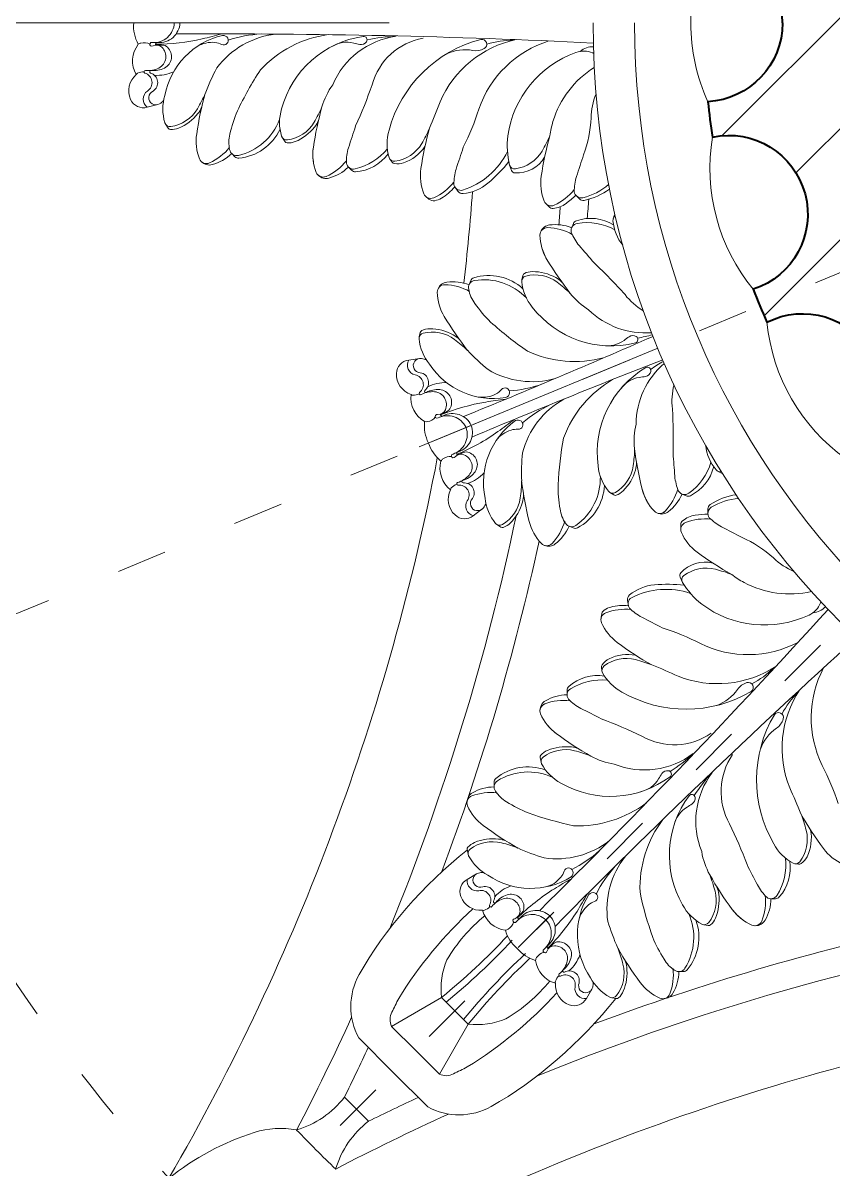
# Model space of a CAD drawing. Header units: millimetres. Extents: x 542654 to 551203, y 315718 to 321804.
# Drawn here: x 544944.9 to 545138.1, y 317723.9 to 317997.4 of the extents above; entities that cross this region are included whole.
import ezdxf

# ---------------------------------------------------------------- set-up
doc = ezdxf.new("R2010")
doc.units = ezdxf.units.MM
doc.linetypes.add('ACAD_ISO03W100', pattern=[30, 12, -18])
doc.layers.add('cad-block.com', color=250, linetype='Continuous')

msp = doc.modelspace()

# ---------------------------------------------------------------- hatches: boundary and pattern name
at = {"layer": 'cad-block.com', "lineweight": 15, "true_color": 0x000000}
h = msp.add_hatch(dxfattribs=at)
h.set_pattern_fill('ANSI31', color=18, scale=150, style=0)
h.set_pattern_definition([(45, (-2790188.436, -479010.678), (-13.25825215, 13.25825215), [])])
h.paths.add_polyline_path([(545444.91, 317925.98, 0.006039), (545446.59, 317929.9), (545404.9, 317947.17, -0.098491), (545376.45, 317904.59), (545395.05, 317885.99, -0.398666), (545420.93, 317886.68, 0.012079), (545426.12, 317893.44, -0.948004)])
h.paths.add_polyline_path([(545395.05, 317885.99), (545376.45, 317904.59, -0.098491), (545333.87, 317876.14), (545351.14, 317834.45, 0.006039), (545355.06, 317836.13, -0.948004), (545387.6, 317854.92, 0.012079), (545394.36, 317860.11, -0.398666)])
h.paths.add_polyline_path([(545333.87, 317876.14, -0.198912), (545233.42, 317876.14), (545216.16, 317834.45, 0.006039), (545220.11, 317832.87, -0.948004), (545256.41, 317823.14, 0.012079), (545264.86, 317822.03, -0.948004), (545302.44, 317822.03, 0.012079), (545310.88, 317823.14, -0.948004), (545347.18, 317832.87, 0.006039), (545351.14, 317834.45)])
h.paths.add_polyline_path([(545233.42, 317876.14, -0.098491), (545190.84, 317904.59), (545172.24, 317885.99, -0.398666), (545172.93, 317860.11, 0.012079), (545179.69, 317854.92, -0.948004), (545212.24, 317836.13, 0.006039), (545216.16, 317834.45)])
h.paths.add_polyline_path([(545162.39, 317947.17), (545120.71, 317929.9, 0.006039), (545122.38, 317925.98, -0.948004), (545141.17, 317893.44, 0.012079), (545146.36, 317886.68, -0.398666), (545172.24, 317885.99), (545190.84, 317904.59, -0.098491)])
h.paths.add_polyline_path([(545152.4, 317997.39), (545126.1, 317997.39, -0.398666), (545108.29, 317978.6, 0.012079), (545109.4, 317970.15, -0.948004), (545119.12, 317933.86, 0.006039), (545120.71, 317929.9), (545162.39, 317947.17, -0.098491)])
h.paths.add_polyline_path([(545162.39, 318047.62), (545120.71, 318064.88, 0.006039), (545119.12, 318060.93, -0.948004), (545109.4, 318024.63, 0.012079), (545108.29, 318016.18, -0.398666), (545126.1, 317997.39), (545152.4, 317997.39, -0.098491)])
h.paths.add_polyline_path([(545190.84, 318090.2), (545172.24, 318108.8, -0.398666), (545146.36, 318108.1, 0.012079), (545141.17, 318101.35, -0.948004), (545122.38, 318068.8, 0.006039), (545120.71, 318064.88), (545162.39, 318047.62, -0.098491)])
h.paths.add_polyline_path([(545233.42, 318118.64), (545216.16, 318160.33, 0.006039), (545212.24, 318158.65, -0.948004), (545179.69, 318139.86, 0.012079), (545172.93, 318134.68, -0.398666), (545172.24, 318108.8), (545190.84, 318090.2, -0.098491)])
h.paths.add_polyline_path([(545283.65, 318154.94, -0.398666), (545264.86, 318172.75, 0.012079), (545256.41, 318171.64, -0.948004), (545220.11, 318161.92, 0.006039), (545216.16, 318160.33), (545233.42, 318118.64, -0.098491), (545283.65, 318128.64)])
h.paths.add_polyline_path([(545351.14, 318160.33, 0.006039), (545347.18, 318161.92, -0.948004), (545310.88, 318171.64, 0.012079), (545302.44, 318172.75, -0.398666), (545283.65, 318154.94), (545283.65, 318128.64, -0.098491), (545333.87, 318118.64)])
h.paths.add_polyline_path([(545394.36, 318134.68, 0.012079), (545387.6, 318139.86, -0.948004), (545355.06, 318158.65, 0.006039), (545351.14, 318160.33), (545333.87, 318118.64, -0.098491), (545376.45, 318090.2), (545395.05, 318108.8, -0.398666)])
h.paths.add_polyline_path([(545426.12, 318101.35, 0.012079), (545420.93, 318108.1, -0.398666), (545395.05, 318108.8), (545376.45, 318090.2, -0.098491), (545404.9, 318047.62), (545446.59, 318064.88, 0.006039), (545444.91, 318068.8, -0.948004)])
h.paths.add_polyline_path([(545448.17, 318060.93, 0.006039), (545446.59, 318064.88), (545404.9, 318047.62, -0.098491), (545414.89, 317997.39), (545441.2, 317997.39, -0.398666), (545459.01, 318016.18, 0.012079), (545457.9, 318024.63, -0.948004)])
h.paths.add_polyline_path([(545457.9, 317970.15, 0.012079), (545459.01, 317978.6, -0.398666), (545441.2, 317997.39), (545414.89, 317997.39, -0.098491), (545404.9, 317947.17), (545446.59, 317929.9, 0.006039), (545448.17, 317933.86, -0.948004)])

# ---------------------------------------------------------------- linework, layer by layer
at = {"layer": 'cad-block.com', "color": 18, "lineweight": 40, "true_color": 0x000000}
for points in [[(545126.1, 317997.39, 0.398666), (545108.29, 318016.18, -0.012079), (545109.4, 318024.63, 0.948004), (545119.12, 318060.93, -0.012079), (545122.38, 318068.8, 0.948004), (545141.17, 318101.35, -0.012079), (545146.36, 318108.1, 0.948004), (545172.93, 318134.68, -0.012079), (545179.69, 318139.86, 0.948004), (545212.24, 318158.65, -0.012079), (545220.11, 318161.92, 0.948004), (545256.41, 318171.64, -0.012079)], [(545126.1, 317997.39, -0.398666), (545108.29, 317978.6, 0.012079), (545109.4, 317970.15, -0.948004), (545119.12, 317933.86, 0.012079), (545122.38, 317925.98, -0.948004), (545141.17, 317893.44, 0.012079), (545146.36, 317886.68, -0.948004), (545172.93, 317860.11, 0.012079), (545179.69, 317854.92, -0.948004), (545212.24, 317836.13, 0.012079), (545220.11, 317832.87, -0.948004), (545256.41, 317823.14, 0.012079)]]:
    msp.add_lwpolyline(points, format="xyb", dxfattribs=at)
at = {"layer": 'cad-block.com', "color": 18, "lineweight": 15, "true_color": 0x000000}
for points in [[(545108.29, 318016.18, 0.107292), (545104.21, 317997.39, 0.107292)], [(544972.43, 317992.3, -0.150854), (544971.35, 317997.39, 3.307885)], [(544981.03, 317997.39, -0.424273), (544975.75, 317992.73, -2.119662)], [(544982.37, 317997.39, -0.424273), (544977.09, 317992.73, -2.119662)], [(545108.29, 317978.6, -0.107292), (545104.21, 317997.39, -0.107292)], [(544976.53, 317992.29, 0.055477), (544987.7, 317993.58, 0.013752), (544992.33, 317994.78, -1.957294)], [(544992.52, 317994.4, 0.2965), (544978.78, 317980.1, 0.148504), (544978.78, 317973.57, 0.369673), (544980.17, 317972.68, 0.227087), (544986.54, 317976.92, 0.031874), (544988.41, 317980.57)], [(545080.96, 317992.59, 0.013831), (544981.45, 317994.75)], [(544986.51, 317991.79, -0.161765), (544990.72, 317992.73, -0.093267), (544992.32, 317992.26, 0.728492), (544993.79, 317993.73, 0.314769), (544992.52, 317994.4, 32.564591)], [(545005.16, 317994.73, 0.205468), (544991.17, 317986.65, 0.033562), (544988.39, 317980.5, -0.115313), (544988.39, 317980.5, 1.802822)], [(544993.91, 317993.26, -0.069343), (545001.72, 317994.75, -1.99707)], [(545017.71, 317994.6, 0.17254), (545001.55, 317986.18, 0.032558), (544996.08, 317976.39, 1.877874)], [(545026.1, 317994.19, 0.299057), (545006.61, 317976.88, 0.148504), (545006.61, 317970.35, 0.369673), (545008, 317969.46, 0.227087), (545014.37, 317973.7, 0.031874), (545016.25, 317977.35)], [(545026.1, 317994.19, 0.299057), (545006.61, 317976.88, 0.148504), (545006.61, 317970.35, 0.369673), (545008, 317969.46, 0.227087), (545014.37, 317973.7, 0.031874), (545016.25, 317977.35)], [(545033.92, 317994.2, 0.264183), (545018.8, 317982.62, 0.086697), (545016.25, 317977.35, -0.115313), (545016.25, 317977.35, 1.802822)], [(545018.63, 317991.79, -0.205471), (545023.81, 317992.6, 0.013815), (545025.26, 317992.28, 0.287999), (545026.84, 317992.89, 0.658883), (545026.1, 317994.19, 2.065471)], [(545040.38, 317993.77, 0.287988), (545028.19, 317982.62, -0.025097), (545024.27, 317972.81, 1.877874)], [(545027.01, 317993.33, -0.049528), (545033.92, 317994.2, -0.106349)], [(545054.15, 317993.46, 0.270578), (545032.26, 317971.79, 0.148504), (545032.26, 317965.26, 0.369673), (545033.66, 317964.37, 0.227087), (545040.03, 317968.61, 0.031874), (545041.9, 317972.26, -14.502454)], [(545062.53, 317993.41, 0.242672), (545044.41, 317978.56, -0.01266), (545041.9, 317972.26, -0.115313), (545041.9, 317972.26, 1.802822)], [(545046.01, 317990.05, -0.152838), (545052.23, 317990.83, 0.168769), (545054.94, 317991.26, 0.866804), (545054.15, 317993.46, 0.951731)], [(545070.33, 317993.09, 0.238276), (545053.67, 317976.85, -0.042198), (545049.93, 317967.72, 1.877874)], [(545055.57, 317992.3, -0.081243), (545061.93, 317993.27, 0.145658)], [(544972.43, 317992.3), (544972.43, 317992.3, 0.304164), (544971.94, 317985.07, 1.721289)], [(544975.19, 317992.31, 0.186151), (544973.08, 317992.58, 0.094737), (544972.43, 317992.3, 15.762935)], [(544975.75, 317992.73, 1.646885), (544975.95, 317991.95, -0.30867), (544978.08, 317991.58, -0.514069), (544977.35, 317986.63, -0.145405), (544974.14, 317986.03, 0.845239), (544973.98, 317985.44, 0.471594)], [(544978.16, 317992.12, -0.185281), (544979.43, 317991.58, -0.514069), (544978.69, 317986.63, -0.145405), (544975.49, 317986.03, 0.845239), (544975.32, 317985.44)], [(544977.09, 317992.73, 0.607063), (544976.57, 317992.12, 0.607063)], [(545076.82, 317990.35, 0.277944), (545060.56, 317970.43, 0.083054), (545060.97, 317963.48, 0.369673), (545062.37, 317962.59, 0.227087), (545068.74, 317966.83, 0.031874), (545070.61, 317970.48, -14.502454)], [(545076.82, 317990.35, -0.187676), (545080.81, 317990.23, -0.000437), (545081.03, 317990.15, -0.000437)], [(545080.99, 317991.7, 0.186623), (545077.85, 317990.61)], [(544971.94, 317985.07, 0.336885), (544970.61, 317979.11, 0.369624), (544974.57, 317977.28, -0.09503)], [(544973.8, 317985.72, 0.116425), (544972.26, 317985.43, 0.214751), (544971.94, 317985.07, 1.361399)], [(544974.57, 317977.28, -0.506611), (544974.61, 317981.14, 0.650784), (544973.98, 317985.44, 0.030699)], [(544977.52, 317978.12, -1.076436), (544975.96, 317981.14, 0.650784), (544975.32, 317985.44, 0.030699)], [(544976.3, 317984.9, 0.126961), (544980.88, 317985.76, 0.586337)], [(545081.18, 317986.78, 0.178469), (545071.34, 317973.9, 0.03595), (545070.61, 317970.48), (545070.61, 317970.48)], [(544988.41, 317980.57, 0.031779), (544986.36, 317970.93, 0.130738), (544987.04, 317964.96, 0.427656), (544989.41, 317963.99, 0.120528), (544994.23, 317967.73, 0.120528)], [(545081.61, 317980.46, 0.091012), (545080.45, 317974.72, -0.075503), (545078.64, 317965.94)], [(544977.52, 317978.12, 0.08628), (544978.48, 317978.89, 0.096741)], [(544978.98, 317973.16), (544979.6, 317972.27, 0.231904), (544980.12, 317971.98, 0.111123), (544982.04, 317972.3, 0.128926), (544986.66, 317975.78, 0.064699), (544987.57, 317977.29, -0.833227)], [(545016.25, 317977.35, 0.031779), (545014.19, 317967.71, 0.130738), (545014.87, 317961.74, 0.427656), (545017.24, 317960.77, 0.120528), (545022.07, 317964.51, 0.120528)], [(545016.25, 317977.35, 0.031779), (545014.19, 317967.71, 0.073107), (545014.19, 317964.31, 0.073107)], [(544996.08, 317976.39, -0.067216), (544996.08, 317976.39, 0.045938), (544994.3, 317970.83, 0.12291), (544994.22, 317967.19, 0.43648), (544996.31, 317965.78, 0.249318), (545006.15, 317974.34, 0.168128)], [(545006.82, 317969.94), (545007.44, 317969.04, 0.231904), (545007.95, 317968.76, 0.111123), (545009.88, 317969.08, 0.128926), (545014.49, 317972.55, 0.064699), (545015.4, 317974.07, -0.833227)], [(545006.82, 317969.94), (545007.44, 317969.04, 0.231904), (545007.95, 317968.76, 0.111123), (545009.88, 317969.08, 0.128926), (545014.49, 317972.55, 0.064699), (545015.4, 317974.07, -0.833227)], [(544994.71, 317966.23), (544995.49, 317965.45, 0.215345), (544996.41, 317965.11, 0.264602), (545006.24, 317972.01, -41148.719541)], [(545024.27, 317972.81, 0.020018), (545024.27, 317972.81, -0.005323), (545022.57, 317967.61, 0.071153), (545022.06, 317963.97, 0.43648), (545024.14, 317962.55, 0.168128), (545031.84, 317967.39, 0.168128)], [(545024.27, 317972.81, 0.020018), (545024.27, 317972.81, -0.005323), (545022.57, 317967.61, 0.071153), (545022.06, 317963.97, 0.43648), (545024.14, 317962.55, 0.168128), (545031.84, 317967.39, 0.168128)], [(545041.9, 317972.26, 0.031779), (545039.85, 317962.62, 0.130738), (545040.53, 317956.65, 0.427656), (545042.9, 317955.68, 0.120528), (545047.72, 317959.42, 0.120528)], [(545070.61, 317970.48, 0.031779), (545068.56, 317960.84, 0.130738), (545069.24, 317954.87, 0.427656), (545071.61, 317953.9, 0.120528), (545076.43, 317957.64, 0.120528)], [(545109.4, 317970.15, 0.217083), (545119.12, 317933.86, 2.785548)], [(544987.55, 317964.25, 0.266317), (544990.07, 317963.58, 0.128186), (544994.71, 317966.23, 3.392852)], [(545022.55, 317963.01), (545023.32, 317962.23, 0.215345), (545024.24, 317961.89, 0.223692), (545032.03, 317966.17, -41148.719541)], [(545022.55, 317963.01), (545023.32, 317962.23, 0.215345), (545024.24, 317961.89, 0.223692), (545032.03, 317966.17, -41148.719541)], [(545032.49, 317964.84), (545033, 317964.17, 0.181734), (545033.52, 317963.85, 0.130507), (545035.7, 317964.01, 0.161337), (545040.81, 317967.88, -3.222316)], [(545049.93, 317967.72, 0.020018), (545049.93, 317967.72, -0.005323), (545048.23, 317962.52, 0.071153), (545047.71, 317958.88, 0.43648), (545049.79, 317957.47, 0.202958), (545060.49, 317966.7, 0.202958)], [(545078.64, 317965.94), (545078.64, 317965.94, -0.005323), (545076.94, 317960.74, 0.071153), (545076.42, 317957.1, 0.43648), (545078.5, 317955.69, 0.125479), (545084.6, 317958.84, 0.125479)], [(545015.39, 317961.03, 0.266317), (545017.91, 317960.36, 0.128186), (545022.55, 317963.01, 3.392852)], [(545015.39, 317961.03, 0.266317), (545017.91, 317960.36, 0.128186), (545022.55, 317963.01, 3.392852)], [(545015.58, 317960.89, 0.250761), (545017.24, 317960.77, 0.120528), (545022.07, 317964.51)], [(545047.91, 317958.31), (545048.66, 317957.25, 0.270706), (545049.93, 317956.68, 0.148242), (545055.83, 317959.17, 0.053539), (545060.8, 317964.31, 0.34386)], [(545060.97, 317963.48), (545061.47, 317962.19, 0.294707), (545062.29, 317961.6, 0.279852), (545069.36, 317965.38, -3.652467)], [(545040.93, 317956.04), (545041.77, 317955.35, 0.213482), (545043.13, 317954.98, 0.097951), (545044.74, 317955.57, 0.084116), (545047.91, 317958.31, -2.781001)], [(545076.8, 317956.26), (545077.66, 317955.4, 0.248324), (545078.78, 317955.06, 0.117093), (545084.82, 317957.76, 0.117093)], [(545069.54, 317954.37), (545070.42, 317953.49, 0.222193), (545071.4, 317953.13, 0.141471), (545074.45, 317954.32, 0.020446), (545076.8, 317956.26, 0.915996)], [(545081.15, 317940.12, -0.020018), (545081.15, 317940.12, 0.005323), (545077.59, 317944.28, -0.071153), (545075.72, 317947.45, -0.43648), (545077.11, 317949.55, -0.168128), (545086.07, 317948.03, -0.168128)], [(545081.15, 317940.12, -0.020018), (545081.15, 317940.12, 0.005323), (545077.59, 317944.28, -0.071153), (545075.72, 317947.45, -0.43648), (545077.11, 317949.55, -0.168128), (545086.07, 317948.03, -0.168128)], [(545075.81, 317948.52), (545076.23, 317949.53, -0.215345), (545076.94, 317950.2, -0.223692), (545085.78, 317949.22, 41148.719541)], [(545075.81, 317948.52), (545076.23, 317949.53, -0.215345), (545076.94, 317950.2, -0.223692), (545085.78, 317949.22, 41148.719541)], [(545087.97, 317944.35, -0.141997), (545085.65, 317950.16, -0.276465), (545086.21, 317951.34, -0.276465)], [(545085.69, 317950.63), (545085.91, 317951.45, -0.114353), (545086.1, 317951.79, -0.114353)], [(545075.48, 317932.86, -0.031779), (545069.89, 317940.98, -0.130738), (545068.23, 317946.76, -0.427656), (545070.05, 317948.56, -0.120528), (545075.94, 317946.95, -0.120528)], [(545068.43, 317947.61, -0.266317), (545070.51, 317949.19, -0.128186), (545075.81, 317948.52, -3.392852)], [(545068.43, 317947.61, -0.266317), (545070.51, 317949.19, -0.128186), (545075.81, 317948.52, -3.392852)], [(545068.56, 317947.81, -0.250761), (545070.05, 317948.56, -0.120528), (545075.94, 317946.95)], [(545075.48, 317932.86, -0.031779), (545069.89, 317940.98, -0.073107), (545068.59, 317944.12, -0.073107)], [(545092.89, 317928.72, -0.094283), (545088.53, 317932.56, 0.025097), (545081.15, 317940.12)], [(545043.95, 317933.98, -0.266317), (545046.03, 317935.56, -0.128186), (545051.32, 317934.89, -3.392852)], [(545056.48, 317926.02, 0.067216), (545056.48, 317926.02, -0.045938), (545052.71, 317930.48, -0.12291), (545051.24, 317933.82, -0.43648), (545052.62, 317935.92, -0.249318), (545064.99, 317931.77, -0.168128)], [(545051.32, 317934.89), (545051.74, 317935.9, -0.215345), (545052.46, 317936.58, -0.264602), (545064.19, 317933.96, 41148.719541)], [(545091.02, 317921.07, -0.299057), (545066.39, 317929.61, -0.148504), (545063.89, 317935.64, -0.369673), (545064.84, 317937, -0.227087), (545072.35, 317935.52, -0.031874), (545075.48, 317932.86)], [(545091.02, 317921.07, -0.299057), (545066.39, 317929.61, -0.148504), (545063.89, 317935.64, -0.369673), (545064.84, 317937, -0.227087), (545072.35, 317935.52, -0.031874), (545075.48, 317932.86)], [(545063.93, 317936.09), (545064.16, 317937.16, -0.231904), (545064.52, 317937.62, -0.111123), (545066.43, 317938.06, -0.128926), (545072.02, 317936.62, -0.064699), (545073.44, 317935.57, 0.833227)], [(545063.93, 317936.09), (545064.16, 317937.16, -0.231904), (545064.52, 317937.62, -0.111123), (545066.43, 317938.06, -0.128926), (545072.02, 317936.62, -0.064699), (545073.44, 317935.57, 0.833227)], [(545050.99, 317919.23, -0.031779), (545045.41, 317927.35, -0.130738), (545043.75, 317933.13, -0.427656), (545045.57, 317934.93, -0.120528), (545051.46, 317933.32, -0.120528)], [(545094.86, 317923.49, -0.216881), (545079.85, 317928.97, -0.086697), (545075.48, 317932.86), (545075.48, 317932.86)], [(545083.43, 317917.48, -0.17254), (545065.28, 317919.07, -0.032558), (545056.48, 317926.02, -1.877874)], [(545141.17, 317893.44, -0.217083), (545122.38, 317925.98, -2.785548)], [(545060.08, 317908.02, -0.2965), (545041.91, 317915.98, -0.148504), (545039.41, 317922.01, -0.369673), (545040.36, 317923.37, -0.227087), (545047.87, 317921.89, -0.031874), (545050.99, 317919.23)], [(545039.45, 317922.47), (545039.68, 317923.53, -0.231904), (545040.04, 317923.99, -0.111123), (545041.95, 317924.43, -0.128926), (545047.54, 317922.99, -0.064699), (545048.96, 317921.94, 0.833227)], [(545095.2, 317922.6, -0.006822), (545049.98, 317903.47)], [(545083.2, 317920.43, 0.205471), (545088.3, 317921.66, -0.013815), (545089.51, 317922.52, -0.287999), (545091.21, 317922.56, -0.658883), (545091.02, 317921.07, -2.065471)], [(545091.53, 317922.21, 0.025562), (545095.05, 317923, 0.025562)], [(545071.89, 317912.56, -0.205468), (545055.87, 317914.67, -0.033562), (545050.95, 317919.29, 0.115313), (545050.95, 317919.29, -1.802822)], [(545037.5, 317908.77, -0.336885), (545033.99, 317913.77, -0.369624), (545036.95, 317916.97, 0.09503)], [(545036.95, 317916.97, 0.506611), (545038.46, 317913.42, -0.650784), (545039.52, 317909.21, -0.030699)], [(545040, 317917.32, 1.076436), (545039.7, 317913.94, -0.650784), (545040.76, 317909.72, -0.030699)], [(545040, 317917.32, -0.08628), (545041.17, 317916.99, -0.096741)], [(545097.51, 317917.03, 0.006822), (545052.01, 317898.58)], [(545094.64, 317914.71, -0.025562), (545097.68, 317916.64, -0.025562)], [(545093.47, 317915.15, 0.299057), (545082.09, 317891.7, 0.148504), (545084.59, 317885.67, 0.369673), (545086.22, 317885.38, 0.227087), (545090.48, 317891.73, 0.031874), (545090.81, 317895.82)], [(545093.47, 317915.15, 0.299057), (545082.09, 317891.7, 0.148504), (545084.59, 317885.67, 0.369673), (545086.22, 317885.38, 0.227087), (545090.48, 317891.73, 0.031874), (545090.81, 317895.82)], [(545087.49, 317910.08, -0.205471), (545091.97, 317912.81, 0.013815), (545093.43, 317913.06, 0.287999), (545094.66, 317914.23, 0.658883), (545093.47, 317915.15, 2.065471)], [(545097.89, 317916.16, 0.216881), (545091.16, 317901.67, 0.086697), (545090.81, 317895.82), (545090.81, 317895.82)], [(545041.46, 317910.59, -0.126961), (545046.01, 317911.56, -0.586337)], [(545060.93, 317909.61, 0.069343), (545068.72, 317911.22, 1.99707)], [(545085.57, 317912.32, 0.17254), (545073.86, 317898.36, 0.032558), (545072.55, 317887.22, 1.877874)], [(545100.21, 317911.06, 0.094283), (545099.83, 317905.27, -0.025097), (545099.97, 317894.7)], [(545040.72, 317902.28), (545040.72, 317902.28, -0.304164), (545037.5, 317908.77, -1.721289)], [(545039.47, 317908.88, -0.116425), (545037.93, 317908.56, -0.214751), (545037.5, 317908.77, -1.361399)], [(545043.94, 317903.15, -1.646885), (545043.83, 317903.95, 0.30867), (545045.67, 317905.1, 0.514069), (545043.09, 317909.4, 0.145405), (545039.9, 317908.73, -0.845239), (545039.52, 317909.21, -0.471594)], [(545045.94, 317904.64, 0.185281), (545046.91, 317905.62, 0.514069), (545044.33, 317909.91, 0.145405), (545041.14, 317909.24, -0.845239), (545040.76, 317909.72)], [(545053.53, 317908.14, 0.161765), (545057.78, 317908.88, 0.093267), (545059.07, 317909.93, -0.728492), (545061, 317909.13, -0.314769), (545060.08, 317908.02, -32.564591)], [(545044.5, 317903.86, -0.055477), (545055.32, 317906.94, -0.013752), (545060.05, 317907.6, 1.957294)], [(545073.92, 317907.64, 0.205468), (545064.09, 317894.82, 0.033562), (545063.88, 317888.08, -0.115313), (545063.88, 317888.08, 1.802822)], [(545064.09, 317901.98, -0.069343), (545070.74, 317906.35, -1.99707)], [(545043.27, 317903.33, -0.186151), (545041.42, 317902.27, -0.094737), (545040.72, 317902.28, -15.762935)], [(545050.61, 317900.86, 0.424273), (545043.94, 317903.15, 2.119662)], [(545045.19, 317903.66, -0.607063), (545044.47, 317904.03, -0.607063)], [(545051.85, 317901.38, 0.424273), (545045.19, 317903.66, 2.119662)], [(545040.72, 317902.28, 0.150854), (545041.66, 317897.16, -3.307885)], [(545050.61, 317900.86, -0.424273), (545047.51, 317894.54, -2.119662)], [(545048.41, 317894.43, 0.055477), (545058.23, 317899.9, 0.013752), (545062.05, 317902.78, -1.957294)], [(545051.85, 317901.38, -0.424273), (545048.75, 317895.05, -2.119662)], [(545062.37, 317902.5, 0.2965), (545055.15, 317884.03, 0.148504), (545057.64, 317877.99, 0.369673), (545059.27, 317877.7, 0.227087), (545063.54, 317884.06, 0.031874), (545063.87, 317888.15)], [(545057.81, 317897.79, -0.161765), (545061.35, 317900.26, -0.093267), (545063, 317900.44, 0.728492), (545063.8, 317902.36, 0.314769), (545062.37, 317902.5, 32.564591)], [(545044.61, 317892.87, -0.150854), (545041.66, 317897.16, 3.307885)], [(545048.75, 317895.05, 0.607063), (545048.5, 317894.28, 0.607063)], [(545049.98, 317894.9, -0.185281), (545051.35, 317894.89, -0.514069), (545052.57, 317890.03, -0.145405), (545049.84, 317888.25, 0.845239), (545049.91, 317887.64)], [(545090.81, 317895.82, 0.031779), (545092.61, 317886.13, 0.130738), (545095.52, 317880.88, 0.427656), (545098.08, 317880.89, 0.120528), (545101.11, 317886.19, 0.120528)], [(545090.81, 317895.82, 0.031779), (545092.61, 317886.13, 0.073107), (545093.91, 317882.99, 0.073107)], [(545099.97, 317894.7, 0.020018), (545099.97, 317894.7, -0.005323), (545100.38, 317889.25, 0.071153), (545101.31, 317885.68, 0.43648), (545103.77, 317885.18, 0.168128), (545109.03, 317892.59, 0.168128)], [(545099.97, 317894.7, 0.020018), (545099.97, 317894.7, -0.005323), (545100.38, 317889.25, 0.071153), (545101.31, 317885.68, 0.43648), (545103.77, 317885.18, 0.168128), (545109.03, 317892.59, 0.168128)], [(545107.77, 317896.53, 0.141997), (545110.24, 317890.78, 0.276465), (545111.47, 317890.34, 0.276465)], [(545044.61, 317892.87), (545044.61, 317892.87, 0.304164), (545046.93, 317886.01, 1.721289)], [(545047.16, 317893.93, 0.186151), (545045.11, 317893.37, 0.094737), (545044.61, 317892.87, 15.762935)], [(545047.51, 317894.54, 1.646885), (545048, 317893.89, -0.30867), (545050.11, 317894.37, -0.514069), (545051.33, 317889.51, -0.145405), (545048.59, 317887.73, 0.845239), (545048.67, 317887.13, 0.471594)], [(545084.94, 317885.37), (545085.86, 317884.78, 0.231904), (545086.44, 317884.71, 0.111123), (545088.09, 317885.75, 0.128926), (545091.03, 317890.72, 0.064699), (545091.29, 317892.47, -0.833227)], [(545084.94, 317885.37), (545085.86, 317884.78, 0.231904), (545086.44, 317884.71, 0.111123), (545088.09, 317885.75, 0.128926), (545091.03, 317890.72, 0.064699), (545091.29, 317892.47, -0.833227)], [(545051.02, 317887.51, 0.126961), (545054.92, 317890.06, 0.586337)], [(545072.55, 317887.22, -0.067216), (545072.55, 317887.22, 0.045938), (545073.04, 317881.41, 0.12291), (545074.36, 317878.01, 0.43648), (545076.82, 317877.5, 0.249318), (545082.64, 317889.18, 0.168128)], [(545102.12, 317884.98), (545103.14, 317884.57, 0.215345), (545104.12, 317884.6, 0.223692), (545109.67, 317891.54, -41148.719541)], [(545102.12, 317884.98), (545103.14, 317884.57, 0.215345), (545104.12, 317884.6, 0.223692), (545109.67, 317891.54, -41148.719541)], [(545110.61, 317890.48), (545111.34, 317890.06, 0.114353), (545111.71, 317889.95, 0.114353)], [(545048.4, 317887.32, 0.116425), (545047.08, 317886.45, 0.214751), (545046.93, 317886.01, 1.361399)], [(545052.34, 317879.81, -0.506611), (545050.9, 317883.39, 0.650784), (545048.67, 317887.13, 0.030699)], [(545054.74, 317881.72, -1.076436), (545052.14, 317883.91, 0.650784), (545049.91, 317887.64, 0.030699)], [(545063.87, 317888.15, 0.031779), (545065.66, 317878.46, 0.130738), (545068.57, 317873.2, 0.427656), (545071.13, 317873.21, 0.120528), (545074.16, 317878.51, 0.120528)], [(545075.18, 317877.31), (545076.19, 317876.89, 0.215345), (545077.17, 317876.92, 0.264602), (545083.62, 317887.06, -41148.719541)], [(545046.93, 317886.01, 0.336885), (545047.98, 317879.99, 0.369624), (545052.34, 317879.81, -0.09503)], [(545057.99, 317877.7), (545058.91, 317877.11, 0.231904), (545059.49, 317877.04, 0.111123), (545061.15, 317878.07, 0.128926), (545064.08, 317883.05, 0.064699), (545064.34, 317884.79, -0.833227)], [(545096.27, 317880.42, 0.266317), (545098.85, 317880.77, 0.128186), (545102.12, 317884.98, 3.392852)], [(545096.27, 317880.42, 0.266317), (545098.85, 317880.77, 0.128186), (545102.12, 317884.98, 3.392852)], [(545096.5, 317880.36, 0.250761), (545098.08, 317880.89, 0.120528), (545101.11, 317886.19)], [(545116.44, 317874.66), (545116.44, 317874.66, 0.005323), (545111.57, 317877.14, -0.071153), (545108.63, 317879.35, -0.43648), (545109.1, 317881.82, -0.125479), (545115.64, 317883.91, -0.125479)], [(545108.3, 317880.21), (545108.3, 317881.43, -0.248324), (545108.85, 317882.46, -0.117093), (545115.03, 317884.82, -0.117093)], [(545054.74, 317881.72, 0.08628), (545055.34, 317882.79, 0.096741)], [(545113.98, 317865.78, -0.031779), (545105.71, 317871.14, -0.130738), (545101.97, 317875.85, -0.427656), (545102.96, 317878.21, -0.120528), (545109.01, 317878.98, -0.120528)], [(545101.83, 317876.42), (545101.83, 317877.66, -0.222193), (545102.27, 317878.61, -0.141471), (545105.26, 317879.93, -0.020446), (545108.3, 317880.21, -0.915996)], [(545069.32, 317872.74, 0.266317), (545071.9, 317873.09, 0.128186), (545075.18, 317877.31, 3.392852)], [(545128.82, 317866.5, -0.091012), (545123.94, 317869.74, 0.075503), (545116.44, 317874.66)], [(545102.21, 317863.92), (545101.66, 317865.18, -0.294707), (545101.82, 317866.18, -0.279852), (545109.49, 317868.51, 3.652467)], [(545132.42, 317856.12, -0.277944), (545106.83, 317858.71, -0.083054), (545102.21, 317863.92, -0.369673), (545102.57, 317865.53, -0.227087), (545110.07, 317867.04, -0.031874), (545113.98, 317865.78, 14.502454)], [(545132.98, 317861.73, -0.178469), (545116.91, 317863.88, -0.03595), (545113.98, 317865.78), (545113.98, 317865.78)], [(545089.32, 317858.34), (545089.1, 317859.62, -0.270706), (545089.6, 317860.92, -0.148242), (545095.53, 317863.32, -0.053539), (545102.68, 317863.21, -0.34386)], [(545097.4, 317853.1, -0.020018), (545097.4, 317853.1, 0.005323), (545092.52, 317855.58, -0.071153), (545089.58, 317857.79, -0.43648), (545090.06, 317860.26, -0.202958), (545104.15, 317861.3, -0.202958)], [(545132.42, 317856.12, 0.187676), (545135.16, 317859.03, 0.000437), (545135.26, 317859.24, 0.000437)], [(545136.94, 317857.46, -0.013831), (545068.09, 317785.58)], [(545082.78, 317855.01), (545082.89, 317856.08, -0.213482), (545083.59, 317857.31, -0.097951), (545085.14, 317858.03, -0.084116), (545089.32, 317858.34, 2.781001)], [(545094.94, 317844.22, -0.031779), (545086.67, 317849.58, -0.130738), (545082.93, 317854.29, -0.427656), (545083.92, 317856.65, -0.120528), (545089.97, 317857.42, -0.120528)], [(545136.32, 317858.11, -0.186623), (545133.33, 317856.67)], [(545129.77, 317849.6, -0.238276), (545106.5, 317849.3, 0.042198), (545097.4, 317853.1, -1.877874)], [(545143.72, 317850.68, 0.013831), (545071.83, 317781.83)], [(545083.03, 317842.81), (545082.93, 317843.65, -0.181734), (545083.07, 317844.24, -0.130507), (545084.72, 317845.68, -0.161337), (545091.07, 317846.55, 3.222316)], [(545118.59, 317837.9, -0.270578), (545087.79, 317837.74, -0.148504), (545083.17, 317842.36, -0.369673), (545083.53, 317843.97, -0.227087), (545091.03, 317845.48, -0.031874), (545094.94, 317844.22, 14.502454)], [(545124.48, 317843.86, -0.242672), (545101.17, 317841.54, 0.01266), (545094.94, 317844.22, 0.115313), (545094.94, 317844.22, -1.802822)], [(545118.77, 317839.71, 0.081243), (545123.95, 317843.53, -0.145658)], [(545135.86, 317843.51, 0.238276), (545135.56, 317820.25, -0.042198), (545139.36, 317811.15, 1.877874)], [(545074.71, 317837.08), (545074.71, 317838.17, -0.215345), (545075.11, 317839.07, -0.223692), (545083.65, 317841.55, 41148.719541)], [(545074.71, 317837.08), (545074.71, 317838.17, -0.215345), (545075.11, 317839.07, -0.223692), (545083.65, 317841.55, 41148.719541)], [(545082.86, 317831.37, -0.020018), (545082.86, 317831.37, 0.005323), (545077.98, 317833.84, -0.071153), (545075.04, 317836.06, -0.43648), (545075.51, 317838.53, -0.168128), (545084.37, 317840.55, -0.168128)], [(545082.86, 317831.37, -0.020018), (545082.86, 317831.37, 0.005323), (545077.98, 317833.84, -0.071153), (545075.04, 317836.06, -0.43648), (545075.51, 317838.53, -0.168128), (545084.37, 317840.55, -0.168128)], [(545110.42, 317834.55, 0.152838), (545115.37, 317838.39, -0.168769), (545117.59, 317840, -0.866804), (545118.59, 317837.9, -0.951731)], [(545125.97, 317832.52, -0.081243), (545129.78, 317837.7, 0.145658)], [(545130.11, 317838.23, 0.242672), (545127.8, 317814.91, -0.01266), (545130.48, 317808.68, -0.115313), (545130.48, 317808.68, 1.802822)], [(545068.24, 317833.42, -0.266317), (545069.56, 317835.67, -0.128186), (545074.71, 317837.08, -3.392852)], [(545068.24, 317833.42, -0.266317), (545069.56, 317835.67, -0.128186), (545074.71, 317837.08, -3.392852)], [(545080.39, 317822.48, -0.031779), (545072.13, 317827.85, -0.130738), (545068.39, 317832.55, -0.427656), (545069.37, 317834.91, -0.120528), (545075.43, 317835.68, -0.120528)], [(545068.28, 317833.65, -0.250761), (545069.37, 317834.91, -0.120528), (545075.43, 317835.68)], [(545124.15, 317832.34, 0.270578), (545124, 317801.53, 0.148504), (545128.61, 317796.92, 0.369673), (545130.23, 317797.27, 0.227087), (545131.74, 317804.77, 0.031874), (545130.48, 317808.68, -14.502454)], [(545120.81, 317824.16, -0.152838), (545124.65, 317829.11, 0.168769), (545126.26, 317831.33, 0.866804), (545124.15, 317832.34, 0.951731)], [(545080.39, 317822.48, -0.031779), (545072.13, 317827.85, -0.073107), (545069.72, 317830.25, -0.073107)], [(545109.07, 317827.93, -0.287988), (545092.57, 317827.2, 0.025097), (545082.86, 317831.37, -1.877874)], [(545068.49, 317821.05), (545068.29, 317822.13, -0.231904), (545068.45, 317822.69, -0.111123), (545070.04, 317823.83, -0.128926), (545075.76, 317824.64, -0.064699), (545077.48, 317824.21, 0.833227)], [(545068.49, 317821.05), (545068.29, 317822.13, -0.231904), (545068.45, 317822.69, -0.111123), (545070.04, 317823.83, -0.128926), (545075.76, 317824.64, -0.064699), (545077.48, 317824.21, 0.833227)], [(545099.27, 317817.54, -0.299057), (545073.25, 317816, -0.148504), (545068.63, 317820.62, -0.369673), (545068.99, 317822.24, -0.227087), (545076.49, 317823.74, -0.031874), (545080.39, 317822.48)], [(545099.27, 317817.54, -0.299057), (545073.25, 317816, -0.148504), (545068.63, 317820.62, -0.369673), (545068.99, 317822.24, -0.227087), (545076.49, 317823.74, -0.031874), (545080.39, 317822.48)], [(545104.8, 317823.07, -0.264183), (545085.93, 317820.56, -0.086697), (545080.39, 317822.48, 0.115313), (545080.39, 317822.48, -1.802822)], [(545099.3, 317818.79, 0.049528), (545104.8, 317823.07, 0.106349)], [(545114.19, 317822.82, 0.287988), (545113.46, 317806.31, -0.025097), (545117.62, 317796.6, 1.877874)], [(545057.3, 317815.12), (545057.3, 317816.22, -0.215345), (545057.71, 317817.11, -0.264602), (545069.54, 317819.19, 41148.719541)], [(545065.46, 317808.9, 0.067216), (545065.46, 317808.9, -0.045938), (545060.27, 317811.58, -0.12291), (545057.64, 317814.1, -0.43648), (545058.11, 317816.57, -0.249318), (545071.13, 317817.47, -0.168128)], [(545092.29, 317813.96, 0.205471), (545096.53, 317817.05, -0.013815), (545097.32, 317818.3, -0.287999), (545098.87, 317818.99, -0.658883), (545099.27, 317817.54, -2.065471)], [(545105.05, 317813.05, -0.049528), (545109.32, 317818.55, -0.106349)], [(545109.32, 317818.55, 0.264183), (545106.82, 317799.67, 0.086697), (545108.74, 317794.14, -0.115313), (545108.74, 317794.14, 1.802822)], [(545062.99, 317800.52, -0.031779), (545054.72, 317805.89, -0.130738), (545050.98, 317810.59, -0.427656), (545051.97, 317812.95, -0.120528), (545058.03, 317813.72, -0.120528)], [(545050.84, 317811.46, -0.266317), (545052.15, 317813.71, -0.128186), (545057.3, 317815.12, -3.392852)], [(545103.8, 317813.01, 0.299057), (545102.26, 317786.99, 0.148504), (545106.88, 317782.37, 0.369673), (545108.49, 317782.73, 0.227087), (545110, 317790.23, 0.031874), (545108.74, 317794.14)], [(545103.8, 317813.01, 0.299057), (545102.26, 317786.99, 0.148504), (545106.88, 317782.37, 0.369673), (545108.49, 317782.73, 0.227087), (545110, 317790.23, 0.031874), (545108.74, 317794.14)], [(545100.22, 317806.03, -0.205471), (545103.31, 317810.27, 0.013815), (545104.55, 317811.06, 0.287999), (545105.25, 317812.62, 0.658883), (545103.8, 317813.01, 2.065471)], [(545093.63, 317811.32, -0.17254), (545076.25, 317805.85, -0.032558), (545065.46, 317808.9, -1.877874)], [(545097.58, 317807.37, 0.17254), (545092.1, 317789.99, 0.032558), (545095.15, 317779.2, 1.877874)], [(545130.48, 317808.68, 0.031779), (545135.84, 317800.41, 0.130738), (545140.54, 317796.67, 0.427656), (545142.91, 317797.66, 0.120528), (545143.67, 317803.72, 0.120528)], [(545129.07, 317796.77), (545129.91, 317796.67, 0.181734), (545130.5, 317796.81, 0.130507), (545131.93, 317798.46, 0.161337), (545132.8, 317804.81, -3.222316)], [(545051.09, 317799.09), (545050.89, 317800.17, -0.231904), (545051.05, 317800.73, -0.111123), (545052.64, 317801.87, -0.128926), (545058.36, 317802.68, -0.064699), (545060.07, 317802.25, 0.833227)], [(545075.67, 317793.65, -0.2965), (545055.84, 317794.04, -0.148504), (545051.23, 317798.66, -0.369673), (545051.58, 317800.28, -0.227087), (545059.08, 317801.78, -0.031874), (545062.99, 317800.52)], [(545084.85, 317802.35, -0.205468), (545069.24, 317798.17, -0.033562), (545062.93, 317800.56, 0.115313), (545062.93, 317800.56, -1.802822)], [(545075.85, 317795.44, 0.069343), (545082.43, 317799.91, 1.99707)], [(545081.69, 317789.6, -0.069343), (545086.16, 317796.18, -1.99707)], [(545088.61, 317798.59, 0.205468), (545084.43, 317782.99, 0.033562), (545086.81, 317776.67, -0.115313), (545086.81, 317776.67, 1.802822)], [(545117.62, 317796.6, 0.020018), (545117.62, 317796.6, -0.005323), (545120.1, 317791.72, 0.071153), (545122.31, 317788.78, 0.43648), (545124.78, 317789.26, 0.168128), (545126.81, 317798.12, 0.168128)], [(545117.62, 317796.6, 0.020018), (545117.62, 317796.6, -0.005323), (545120.1, 317791.72, 0.071153), (545122.31, 317788.78, 0.43648), (545124.78, 317789.26, 0.168128), (545126.81, 317798.12, 0.168128)], [(545123.33, 317788.45), (545124.43, 317788.45, 0.215345), (545125.33, 317788.86, 0.223692), (545127.8, 317797.4, -41148.719541)], [(545123.33, 317788.45), (545124.43, 317788.45, 0.215345), (545125.33, 317788.86, 0.223692), (545127.8, 317797.4, -41148.719541)], [(545053.56, 317794.55, 1.076436), (545054.59, 317791.31, -0.650784), (545057.18, 317787.82, -0.030699)], [(545053.56, 317794.55, -0.08628), (545054.78, 317794.69, -0.096741)], [(545069.58, 317791.24, 0.161765), (545073.22, 317793.56, 0.093267), (545074.01, 317795.02, -0.728492), (545076.1, 317795.02, -0.314769), (545075.67, 317793.65, -32.564591)], [(545108.74, 317794.14, 0.031779), (545114.1, 317785.87, 0.130738), (545118.81, 317782.13, 0.427656), (545121.17, 317783.12, 0.120528), (545121.94, 317789.17, 0.120528)], [(545108.74, 317794.14, 0.031779), (545114.1, 317785.87, 0.073107), (545116.51, 317783.47, 0.073107)], [(545054.53, 317785.69, -0.336885), (545049.37, 317788.97, -0.369624), (545050.88, 317793.06, 0.09503)], [(545050.88, 317793.06, 0.506611), (545053.64, 317790.36, -0.650784), (545056.23, 317786.87, -0.030699)], [(545057.49, 317788.9, -0.126961), (545061.33, 317791.53, -0.586337)], [(545062.88, 317783.84, -0.055477), (545071.69, 317790.82, -0.013752), (545075.81, 317793.25, 1.957294)], [(545107.31, 317782.23), (545108.38, 317782.04, 0.231904), (545108.95, 317782.2, 0.111123), (545110.08, 317783.79, 0.128926), (545110.89, 317789.51, 0.064699), (545110.46, 317791.22, -0.833227)], [(545107.31, 317782.23), (545108.38, 317782.04, 0.231904), (545108.95, 317782.2, 0.111123), (545110.08, 317783.79, 0.128926), (545110.89, 317789.51, 0.064699), (545110.46, 317791.22, -0.833227)], [(545062.63, 317782.97, -1.646885), (545062.23, 317783.67, 0.30867), (545063.48, 317785.43, 0.514069), (545059.45, 317788.42, 0.145405), (545056.76, 317786.57, -0.845239), (545056.23, 317786.87, -0.471594)], [(545063.91, 317785.11, 0.185281), (545064.43, 317786.38, 0.514069), (545060.4, 317789.37, 0.145405), (545057.71, 317787.52, -0.845239), (545057.18, 317787.82)], [(545070.09, 317776.62, 0.055477), (545077.08, 317785.43, 0.013752), (545079.5, 317789.55, -1.957294)], [(545079.9, 317789.42, 0.2965), (545080.3, 317769.59, 0.148504), (545084.92, 317764.97, 0.369673), (545086.53, 317765.33, 0.227087), (545088.04, 317772.83, 0.031874), (545086.78, 317776.74)], [(545077.5, 317783.32, -0.161765), (545079.82, 317786.96, -0.093267), (545081.28, 317787.76, 0.728492), (545081.28, 317789.84, 0.314769), (545079.9, 317789.42, 32.564591)], [(545119.67, 317781.99, 0.266317), (545121.92, 317783.3, 0.128186), (545123.33, 317788.45, 3.392852)], [(545119.67, 317781.99, 0.266317), (545121.92, 317783.3, 0.128186), (545123.33, 317788.45, 3.392852)], [(545119.91, 317782.03, 0.250761), (545121.17, 317783.12, 0.120528), (545121.94, 317789.17)], [(545052.26, 317786.03, 0.070885), (545034.55, 317764.61, 0.007115), (545032.93, 317761.37, 0.247604), (545032.85, 317757.99), (545038.55, 317752.29)], [(545056.3, 317786.55, -0.116425), (545055, 317785.67, -0.214751), (545054.53, 317785.69, -1.361399)], [(545059.98, 317780.93), (545059.98, 317780.93, -0.304164), (545054.53, 317785.69, -1.721289)], [(545070.61, 317784.36, 0.424273), (545063.58, 317783.92, 2.119662)], [(545055.06, 317784.35, 0.08841), (545046.05, 317773.86, 0.13236), (545044.79, 317764.87), (545047.96, 317761.71)], [(545061.94, 317782.87, -0.186151), (545060.64, 317781.19, -0.094737), (545059.98, 317780.93, -15.762935)], [(545069.66, 317783.41, 0.424273), (545062.63, 317782.97, 2.119662)], [(545063.58, 317783.92, -0.607063), (545062.78, 317783.98, -0.607063)], [(545069.66, 317783.41, -0.424273), (545069.22, 317776.38, -2.119662)], [(545070.61, 317784.36, -0.424273), (545070.17, 317777.33, -2.119662)], [(545095.15, 317779.2, -0.067216), (545095.15, 317779.2, 0.045938), (545097.83, 317774.02, 0.12291), (545100.35, 317771.38, 0.43648), (545102.82, 317771.86, 0.249318), (545103.73, 317784.87, 0.168128)], [(545101.37, 317771.05), (545102.47, 317771.05, 0.215345), (545103.37, 317771.45, 0.264602), (545105.44, 317783.29, -41148.719541)], [(545059.98, 317780.93, 0.150854), (545062.82, 317776.56, -3.307885)], [(545044.79, 317764.87, 0.033989), (545060.48, 317779.59, -11.85429)], [(545045.88, 317763.78, 0.033748), (545061.61, 317778.54)], [(545069.22, 317776.38, 1.646885), (545069.92, 317775.97, -0.30867), (545071.69, 317777.22, -0.514069), (545074.67, 317773.2, -0.145405), (545072.83, 317770.51, 0.845239), (545073.13, 317769.97, 0.471594)], [(545070.17, 317777.33, 0.607063), (545070.24, 317776.52, 0.607063)], [(545071.36, 317777.66, -0.185281), (545072.64, 317778.17, -0.514069), (545075.62, 317774.15, -0.145405), (545073.78, 317771.46, 0.845239), (545074.08, 317770.92)], [(545050.04, 317759.63, -0.033748), (545064.8, 317775.35)], [(545067.19, 317773.73, -0.150854), (545062.82, 317776.56, 3.307885)], [(545069.13, 317775.68, 0.186151), (545067.45, 317774.38, 0.094737), (545067.19, 317773.73, 15.762935)], [(545075.15, 317771.23, 0.126961), (545077.78, 317775.07, 0.586337)], [(545086.78, 317776.74, 0.031779), (545092.14, 317768.47, 0.130738), (545096.85, 317764.73, 0.427656), (545099.21, 317765.72, 0.120528), (545099.98, 317771.77, 0.120528)], [(545051.13, 317758.54, -0.033989), (545065.84, 317774.23, 11.85429)], [(545067.19, 317773.73), (545067.19, 317773.73, 0.304164), (545071.95, 317768.27, 1.721289)], [(545085.35, 317764.83), (545086.42, 317764.64, 0.231904), (545086.99, 317764.8, 0.111123), (545088.12, 317766.39, 0.128926), (545088.93, 317772.11, 0.064699), (545088.5, 317773.82, -0.833227)], [(545025.11, 317770.34, 0.256108), (545025.01, 317755.23), (545033.25, 317746.99)], [(545072.8, 317770.05, 0.116425), (545071.92, 317768.75, 0.214751), (545071.95, 317768.27, 1.361399)], [(545079.32, 317764.62, -0.506611), (545076.62, 317767.38, 0.650784), (545073.13, 317769.97, 0.030699)], [(545080.81, 317767.3, -1.076436), (545077.57, 317768.33, 0.650784), (545074.08, 317770.92, 0.030699)], [(545097.71, 317764.59, 0.266317), (545099.96, 317765.9, 0.128186), (545101.37, 317771.05, 3.392852)], [(545070.6, 317768.8, -0.08841), (545060.11, 317759.79, -0.13236), (545051.13, 317758.54), (545047.96, 317761.71)], [(545071.95, 317768.27, 0.336885), (545075.23, 317763.11, 0.369624), (545079.32, 317764.62, -0.09503)], [(545080.81, 317767.3, 0.08628), (545080.95, 317768.52, 0.096741)], [(545072.28, 317766, -0.070885), (545050.87, 317748.3, -0.007115), (545047.62, 317746.67, -0.247604), (545044.25, 317746.6), (545038.55, 317752.29)], [(545056.6, 317738.86, -0.256108), (545041.49, 317738.75), (545033.25, 317746.99)], [(545010.19, 317733.26, 0.155759), (545021.58, 317741.06, 0.343209)], [(544979.75, 317721.74, -0.091821), (545000.1, 317732.68, -0.126958), (545010.19, 317733.26, -7.755909)], [(545019.51, 317723.94, -0.155759), (545027.32, 317735.33, -0.343209)]]:
    msp.add_lwpolyline(points, format="xyb", dxfattribs=at)
at = {"layer": 'cad-block.com', "color": 18, "linetype": 'ACAD_ISO03W100', "lineweight": 15, "ltscale": 20, "true_color": 0x000000}
msp.add_lwpolyline([(544792.27, 317997.39), (545755.67, 317997.39)], dxfattribs=at)
at = {"layer": 'cad-block.com', "color": 18, "linetype": 'ACAD_ISO03W100', "lineweight": 15, "true_color": 0x000000}
for points in [[(545283.65, 317997.39), (544881.61, 317830.86)], [(545283.65, 317997.39), (544948.37, 317662.11)]]:
    msp.add_lwpolyline(points, dxfattribs=at)
at = {"layer": 'cad-block.com', "color": 18, "lineweight": 15, "true_color": 0x000000}
for points in [[(544972.09, 317997.39), (544982.33, 317997.39)], [(544977.13, 317992.73), (544976.14, 317992.72)], [(544978.16, 317992.12), (544976.75, 317992.12), (544976.75, 317992.12)], [(544974.57, 317977.28), (544977.06, 317977.92)], [(545021.91, 317964.31), (545022.06, 317964.31)], [(545021.91, 317964.31), (545022.06, 317964.31)], [(545075.72, 317947.07), (545075.86, 317947.13)], [(545075.72, 317947.07), (545075.86, 317947.13)], [(545039.4, 317896.22), (545096.34, 317919.81)], [(545039.4, 317896.22), (545096.34, 317919.81)], [(545039.4, 317896.22), (545096.34, 317919.81)], [(545036.95, 317916.97), (545039.49, 317917.33)], [(545045.22, 317903.68), (545044.3, 317903.31)], [(545045.94, 317904.63), (545044.64, 317904.09), (545044.64, 317904.09)], [(545042.35, 317897.44), (545051.82, 317901.36)], [(545048.79, 317895.07), (545047.88, 317894.67)], [(545049.98, 317894.9), (545048.67, 317894.36), (545048.67, 317894.36)], [(545101.04, 317885.94), (545101.18, 317886)], [(545101.04, 317885.94), (545101.18, 317886)], [(545052.34, 317879.81), (545054.39, 317881.36)], [(545075.18, 317835.71), (545075.29, 317835.82)], [(545075.18, 317835.71), (545075.29, 317835.82)], [(545050.88, 317793.06), (545053.09, 317794.37)], [(545121.96, 317788.92), (545122.07, 317789.03)], [(545121.96, 317788.92), (545122.07, 317789.03)], [(545063.61, 317783.95), (545062.9, 317783.25)], [(545063.91, 317785.11), (545062.91, 317784.11), (545062.91, 317784.11)], [(545063.34, 317777.09), (545070.59, 317784.33)], [(545070.2, 317777.36), (545069.51, 317776.64)], [(545071.36, 317777.66), (545070.36, 317776.66), (545070.36, 317776.66)], [(545079.32, 317764.62), (545080.62, 317766.83)], [(545044.79, 317764.87), (545032.85, 317757.99)], [(545051.13, 317758.54), (545044.25, 317746.6)], [(545021.58, 317741.06), (545027.32, 317735.33)]]:
    msp.add_lwpolyline(points, dxfattribs=at)
at = {"layer": 'cad-block.com', "color": 18, "linetype": 'ACAD_ISO03W100', "lineweight": 15, "true_color": 0x000000}
msp.add_arc((545283.65, 317997.39), 410.29, 180, 0, dxfattribs=at)
at = {"layer": 'cad-block.com', "color": 18, "lineweight": 15, "true_color": 0x000000}
for centre, radius, start, end in [((545283.65, 317997.39), 202.74, 180, 0), ((545283.65, 317997.39), 192.86, 180, 0), ((544502.3, 317997.39), 551.31, 353.5328, 355.8136), ((544502.3, 317997.39), 579.1, 355.37882, 355.83272), ((544502.3, 317997.39), 572.47, 355.175, 355.6068), ((544502.3, 317997.39), 551.31, 330, 349.1527), ((544502.3, 317997.39), 572.47, 337.8301, 348.1435), ((544502.3, 317997.39), 579.1, 339.53278, 347.67463), ((545283.65, 317216.05), 579.1, 102.32537, 110.46722), ((545283.65, 317216.05), 572.47, 101.808, 112.1699), ((544502.3, 317997.39), 572.47, 332.5227, 335.5231), ((545283.65, 317216.05), 551.31, 100.8472, 120), ((544502.3, 317997.39), 579.1, 333.72779, 335.03248), ((545283.65, 317216.05), 579.1, 114.96752, 116.27221), ((545283.65, 317216.05), 572.47, 114.4769, 117.4773), ((545283.65, 317997.39), 380.19, 224.0067, 225.9933)]:
    msp.add_arc(centre, radius, start, end, dxfattribs=at)
for start_param, end_param in [(4.474921, 5.238899), (7.327471, 8.090274)]:
    msp.add_ellipse((545059.79, 317773.54), major_axis=(-37.68, -37.68), ratio=0.483237, start_param=start_param, end_param=end_param, dxfattribs=at)

doc.saveas('drawing.dxf')
